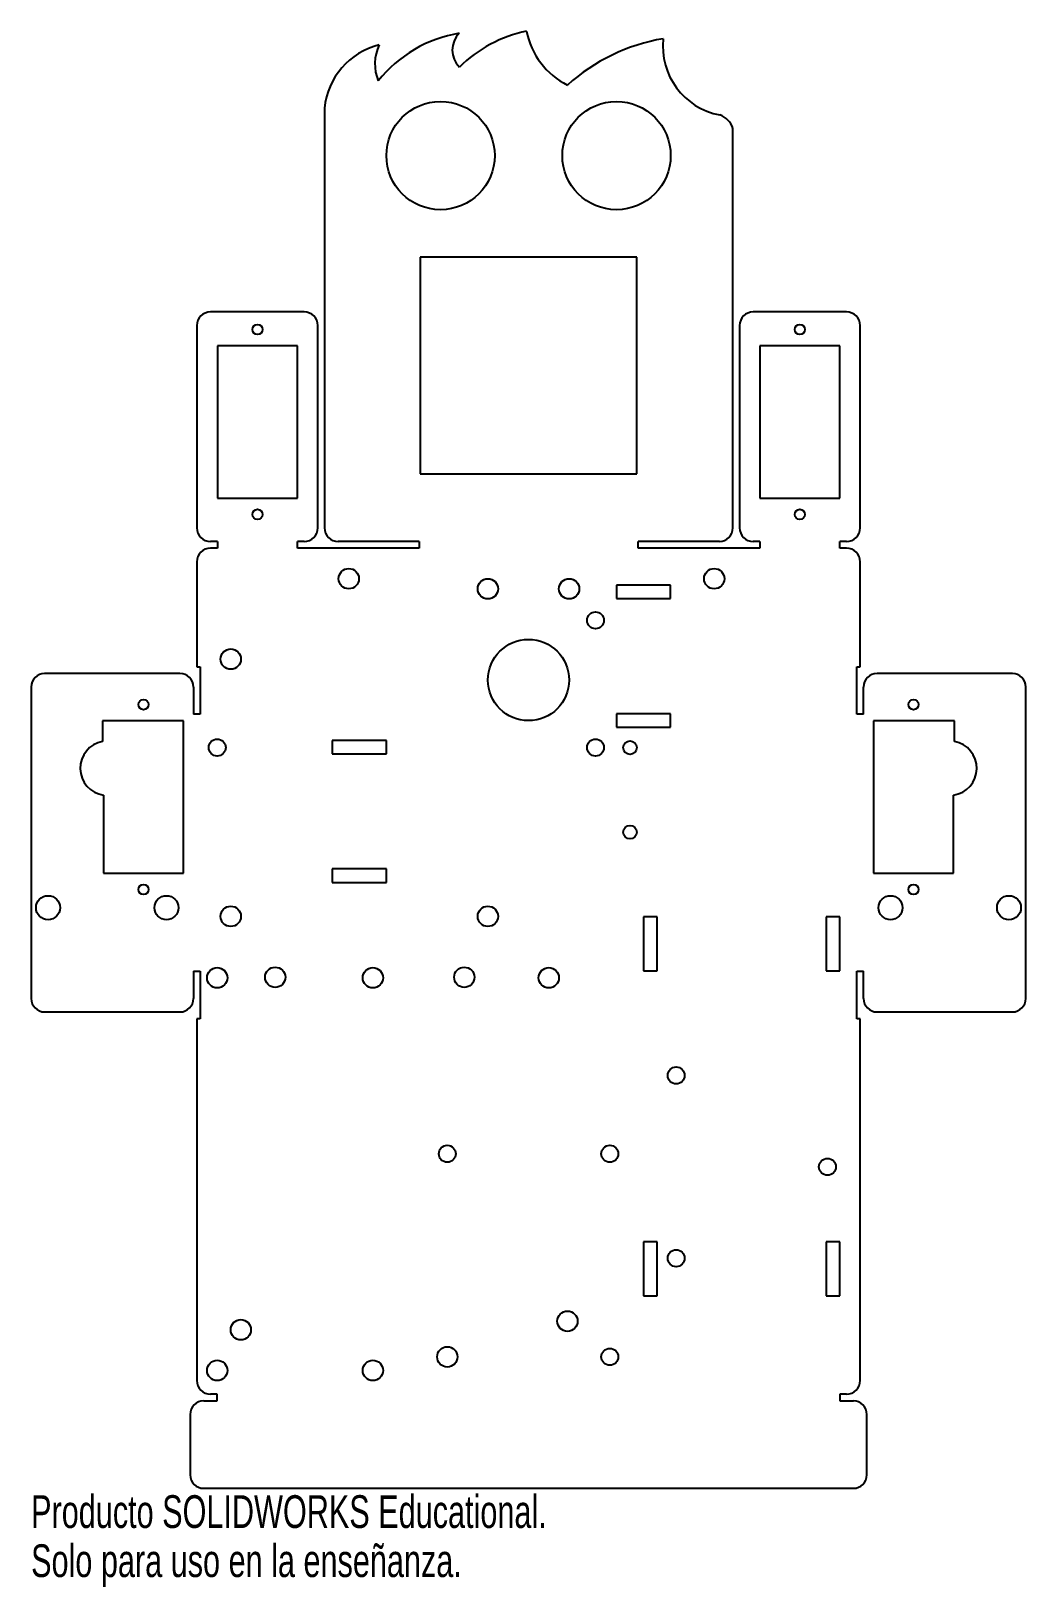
# Model space of a CAD drawing. Header units: millimetres. Extents: x -13 to 134, y -207 to 22.
import ezdxf

# ---------------------------------------------------------------- set-up
doc = ezdxf.new("R2010")
doc.units = ezdxf.units.MM
doc.styles.add('SLDTEXTSTYLE0', font='TXT', dxfattribs={"width": 0.7})

msp = doc.modelspace()

# ---------------------------------------------------------------- linework, layer by layer
at = {"color": 7, "linetype": 'Continuous', "lineweight": 25}
for p, q in [((30.56, 10.98), (30.56, -51.02)), ((90.9, -51.02), (90.9, 7.98)), ((76.7, -11.02), (44.7, -11.02)), ((44.7, -11.02), (44.7, -43.02)), ((76.7, -43.02), (76.7, -11.02)), ((27.56, -19.12), (13.7, -19.12)), ((107.7, -19.12), (93.9, -19.12)), ((11.7, -21.12), (11.7, -51.02)), ((29.56, -51.02), (29.56, -21.12)), ((91.9, -21.12), (91.9, -51.02)), ((109.7, -51.02), (109.7, -21.12)), ((26.56, -24.12), (14.76, -24.12)), ((14.76, -24.12), (14.76, -46.62)), ((26.56, -46.62), (26.56, -24.12)), ((94.9, -24.12), (94.9, -46.62)), ((106.7, -24.12), (94.9, -24.12)), ((106.7, -46.62), (106.7, -24.12)), ((44.7, -43.02), (76.7, -43.02)), ((14.76, -46.62), (26.56, -46.62)), ((94.9, -46.62), (106.7, -46.62)), ((14.76, -53.02), (13.7, -53.02)), ((14.76, -54.02), (13.7, -54.02)), ((14.76, -53.02), (14.76, -54.02)), ((27.56, -53.02), (26.56, -53.02)), ((26.56, -54.02), (26.56, -53.02)), ((44.56, -54.02), (26.56, -54.02)), ((44.56, -53.02), (32.56, -53.02)), ((44.56, -53.02), (44.56, -54.02)), ((88.9, -53.02), (76.9, -53.02)), ((76.9, -54.02), (76.9, -53.02)), ((94.9, -54.02), (76.9, -54.02)), ((94.9, -53.02), (93.9, -53.02)), ((94.9, -53.02), (94.9, -54.02)), ((107.7, -53.02), (106.7, -53.02)), ((106.7, -54.02), (106.7, -53.02)), ((107.7, -54.02), (106.7, -54.02)), ((11.7, -56.02), (11.7, -71.52)), ((109.7, -71.52), (109.7, -56.02)), ((81.7, -59.47), (73.7, -59.47)), ((73.7, -59.47), (73.7, -61.47)), ((81.7, -61.47), (81.7, -59.47)), ((73.7, -61.47), (81.7, -61.47)), ((9.2, -72.52), (-10.8, -72.52)), ((11.7, -71.52), (12.2, -71.52)), ((12.2, -71.52), (12.2, -78.52)), ((109.2, -71.52), (109.7, -71.52)), ((109.2, -78.52), (109.2, -71.52)), ((132.2, -72.52), (112.2, -72.52)), ((-12.8, -74.52), (-12.8, -120.52)), ((11.2, -74.52), (11.2, -78.52)), ((110.2, -78.52), (110.2, -74.52)), ((134.2, -120.52), (134.2, -74.52)), ((9.7, -79.52), (-2.24, -79.52)), ((-2.24, -79.52), (-2.24, -82.58)), ((9.7, -102.02), (9.7, -79.52)), ((12.2, -78.52), (11.2, -78.52)), ((81.7, -78.47), (73.7, -78.47)), ((73.7, -78.47), (73.7, -80.47)), ((81.7, -80.47), (81.7, -78.47)), ((110.2, -78.52), (109.2, -78.52)), ((111.7, -79.52), (111.7, -102.02)), ((123.64, -79.52), (111.7, -79.52)), ((123.64, -82.58), (123.64, -79.52)), ((39.7, -82.4), (31.7, -82.4)), ((31.7, -82.4), (31.7, -84.4)), ((39.7, -84.4), (39.7, -82.4)), ((73.7, -80.47), (81.7, -80.47)), ((31.7, -84.4), (39.7, -84.4)), ((-2.1, -90.48), (-2.1, -102.02)), ((123.5, -102.02), (123.5, -90.48)), ((-2.1, -102.02), (9.7, -102.02)), ((39.7, -101.4), (31.7, -101.4)), ((31.7, -101.4), (31.7, -103.4)), ((31.7, -103.4), (39.7, -103.4)), ((39.7, -103.4), (39.7, -101.4)), ((111.7, -102.02), (123.5, -102.02)), ((79.7, -108.47), (77.7, -108.47)), ((77.7, -108.47), (77.7, -116.47)), ((79.7, -116.47), (79.7, -108.47)), ((106.7, -108.47), (104.7, -108.47)), ((104.7, -108.47), (104.7, -116.47)), ((106.7, -116.47), (106.7, -108.47)), ((11.2, -116.52), (12.2, -116.52)), ((11.2, -116.52), (11.2, -120.52)), ((12.2, -116.52), (12.2, -123.52)), ((77.7, -116.47), (79.7, -116.47)), ((104.7, -116.47), (106.7, -116.47)), ((109.2, -116.52), (110.2, -116.52)), ((109.2, -123.52), (109.2, -116.52)), ((110.2, -120.52), (110.2, -116.52)), ((-10.8, -122.52), (9.2, -122.52)), ((11.7, -123.52), (11.7, -176.97)), ((12.2, -123.52), (11.7, -123.52)), ((109.7, -123.52), (109.2, -123.52)), ((109.7, -176.97), (109.7, -123.52)), ((112.2, -122.52), (132.2, -122.52)), ((79.7, -156.47), (77.7, -156.47)), ((77.7, -156.47), (77.7, -164.47)), ((79.7, -164.47), (79.7, -156.47)), ((106.7, -156.47), (104.7, -156.47)), ((104.7, -156.47), (104.7, -164.47)), ((106.7, -164.47), (106.7, -156.47)), ((77.7, -164.47), (79.7, -164.47)), ((104.7, -164.47), (106.7, -164.47)), ((14.7, -178.97), (13.7, -178.97)), ((14.7, -179.97), (14.7, -178.97)), ((107.7, -178.97), (106.7, -178.97)), ((106.7, -178.97), (106.7, -179.97)), ((12.7, -179.97), (14.7, -179.97)), ((106.7, -179.97), (108.7, -179.97)), ((10.7, -181.97), (10.7, -190.89)), ((110.7, -190.89), (110.7, -181.97)), ((12.7, -192.89), (108.7, -192.89))]:
    msp.add_line(p, q, dxfattribs=at)
for centre, radius in [((47.7, 3.98), 8), ((73.7, 3.98), 8), ((20.66, -21.72), 0.75), ((100.8, -21.72), 0.75), ((20.66, -49.02), 0.75), ((100.8, -49.02), 0.75), ((34.14, -58.52), 1.5), ((88.14, -58.52), 1.5), ((54.7, -60.02), 1.5), ((66.7, -60.02), 1.5), ((70.6, -64.67), 1.25), ((16.7, -70.4), 1.5), ((60.7, -73.49), 6), ((3.8, -77.12), 0.75), ((117.6, -77.12), 0.75), ((14.7, -83.47), 1.25), ((70.6, -83.47), 1.25), ((75.7, -83.47), 1), ((75.7, -95.97), 1), ((-10.3, -107.12), 1.77), ((3.8, -104.42), 0.75), ((7.2, -107.12), 1.77), ((114.2, -107.12), 1.77), ((117.6, -104.42), 0.75), ((131.7, -107.12), 1.77), ((16.7, -108.4), 1.5), ((54.7, -108.4), 1.5), ((14.7, -117.47), 1.5), ((23.27, -117.4), 1.5), ((37.7, -117.47), 1.5), ((51.21, -117.4), 1.5), ((63.7, -117.47), 1.5), ((82.52, -131.9), 1.25), ((48.7, -143.47), 1.25), ((72.7, -143.47), 1.25), ((104.87, -145.4), 1.25), ((82.52, -158.9), 1.25), ((66.45, -168.2), 1.5), ((18.19, -169.47), 1.5), ((48.7, -173.47), 1.5), ((72.7, -173.47), 1.25), ((14.7, -175.47), 1.5), ((37.7, -175.47), 1.5)]:
    msp.add_circle(centre, radius, dxfattribs=at)
for centre, radius, start, end in [((53.66, 2.97), 19.35, 99.4831, 141.5581), ((52.98, 19.57), 3.54, 135.2642, 225.2642), ((64.41, 2.97), 19.8, 101.6323, 134.6592), ((71.41, 24.42), 11.18, 190.569, 243.6991), ((85.2, -6.31), 27.93, 99.4328, 132.1556), ((90.87, 20.11), 10.31, 173.6984, 259.3931), ((41.15, 9.98), 10.64, 103.6188, 174.6043), ((44.52, 17.5), 6.52, 154.314, 202.5216), ((88.02, 7.13), 3, 16.5084, 71.6178), ((13.7, -21.12), 2, 90, 180), ((27.56, -21.12), 2, 0, 90), ((93.9, -21.12), 2, 90, 180), ((107.7, -21.12), 2, 0, 90), ((13.7, -51.02), 2, 180, 270), ((27.56, -51.02), 2, 270, 0), ((32.56, -51.02), 2, 180, 270), ((88.9, -51.02), 2, 270, 0), ((93.9, -51.02), 2, 180, 270), ((107.7, -51.02), 2, 270, 0), ((13.7, -56.02), 2, 90, 180), ((107.7, -56.02), 2, 0, 90), ((-10.8, -74.52), 2, 90, 180), ((9.2, -74.52), 2, 0, 90), ((112.2, -74.52), 2, 90, 180), ((132.2, -74.52), 2, 0, 90), ((-1.55, -86.52), 4, 99.9853, 262.0968), ((122.95, -86.52), 4, 277.9032, 80.0147), ((-10.8, -120.52), 2, 180, 270), ((9.2, -120.52), 2, 270, 0), ((112.2, -120.52), 2, 180, 270), ((132.2, -120.52), 2, 270, 0), ((13.7, -176.97), 2, 180, 270), ((107.7, -176.97), 2, 270, 0), ((12.7, -181.97), 2, 90, 180), ((108.7, -181.97), 2, 0, 90), ((12.7, -190.89), 2, 180, 270), ((108.7, -190.89), 2, 270, 0)]:
    msp.add_arc(centre, radius, start, end, dxfattribs=at)

# ---------------------------------------------------------------- texts
at = {"color": 7, "linetype": 'Continuous', "char_height": 4.8336, "attachment_point": 1, "style": 'SLDTEXTSTYLE0'}
for s, insert in [('Producto SOLIDWORKS Educational.', (-12.8, -193.91)), ('Solo para uso en la enseñanza.', (-12.8, -201.16))]:
    msp.add_mtext(s, dxfattribs=dict(at, insert=insert))

doc.saveas('drawing.dxf')
